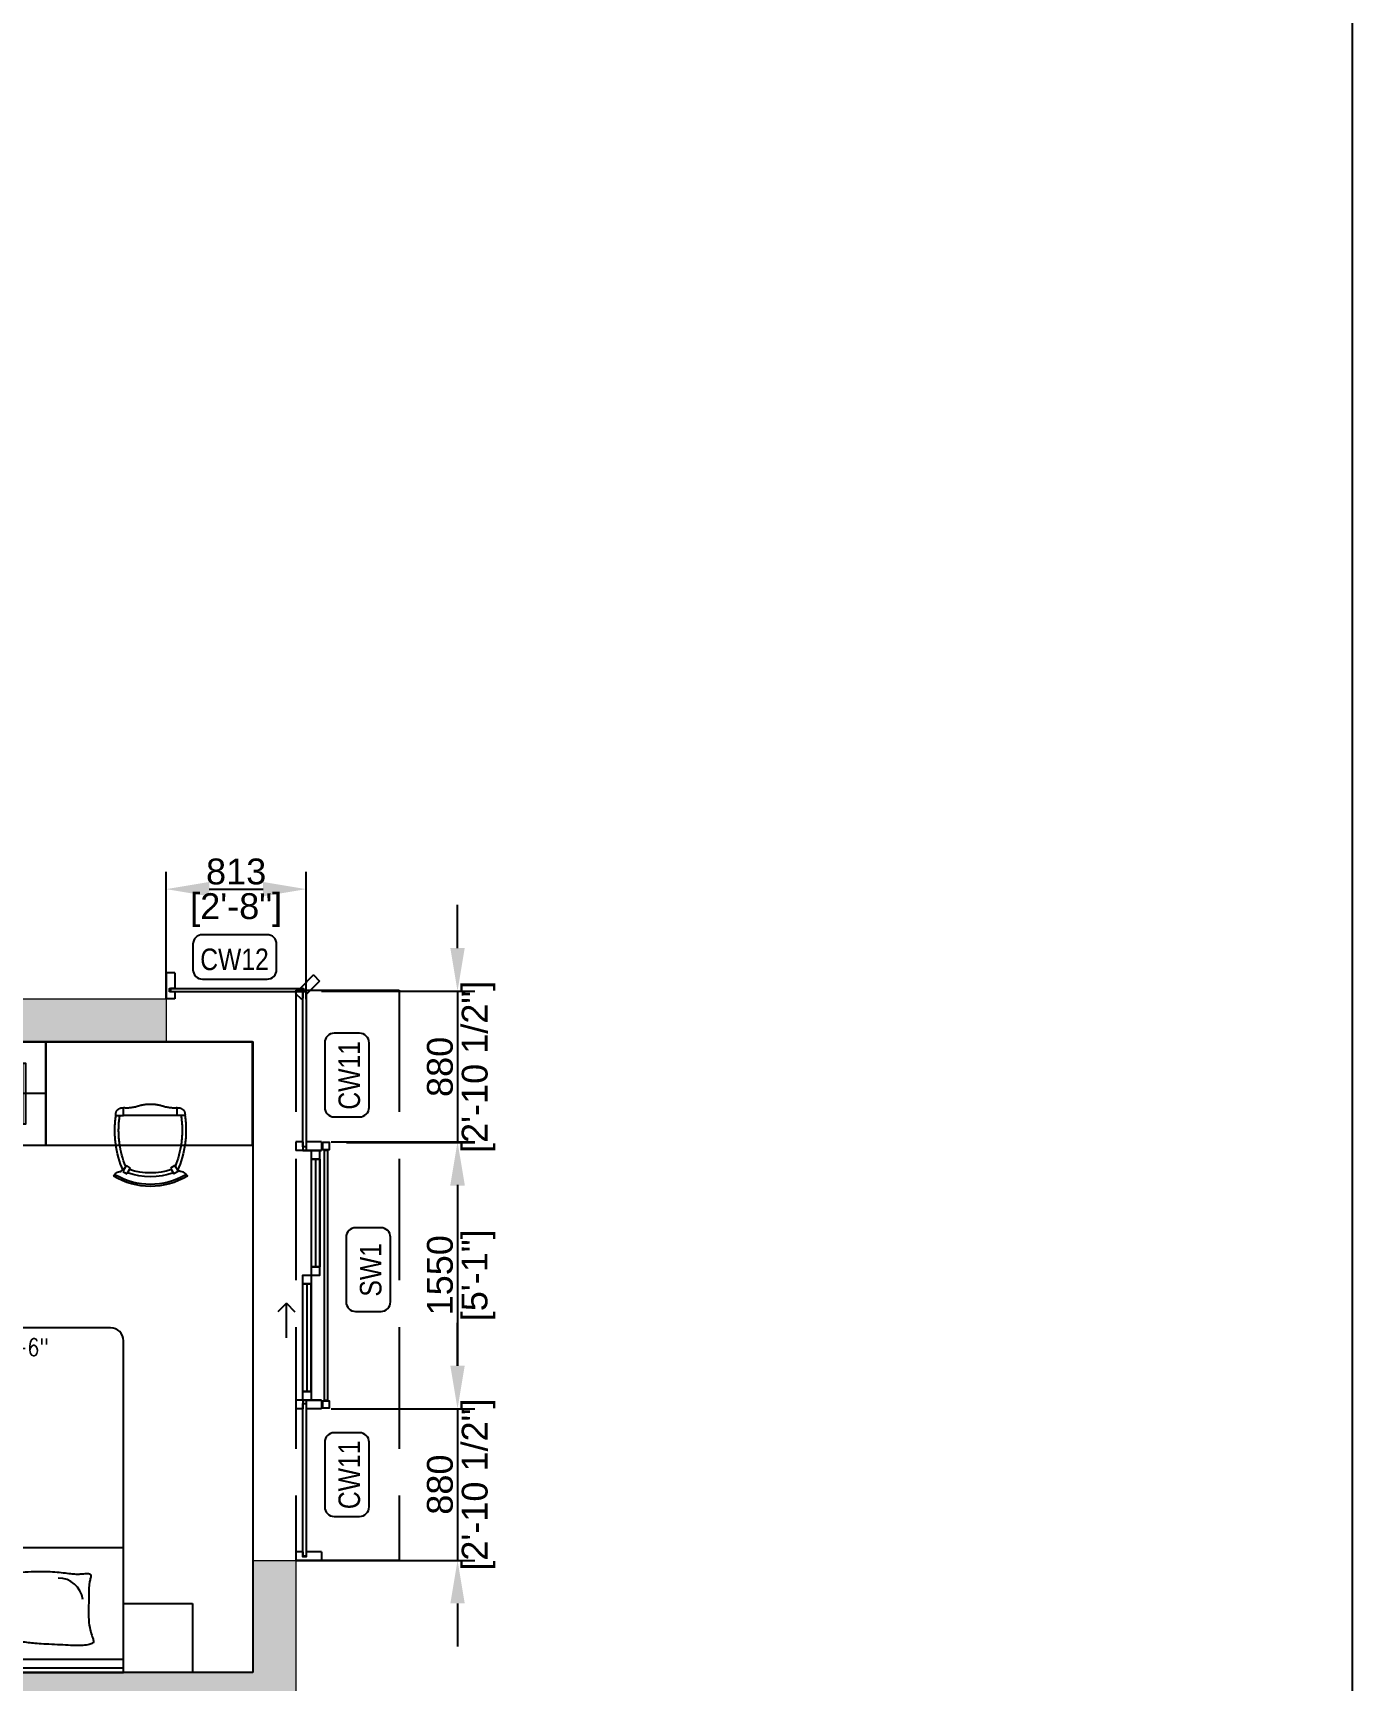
# Model space of a CAD drawing. Header units: millimetres. Extents: x -9946 to 131129, y -14823 to 207061.
# Drawn here: x 123472 to 131129, y 158336 to 167903 of the extents above; entities that cross this region are included whole.
import ezdxf
from ezdxf.enums import TextEntityAlignment as Align

# ---------------------------------------------------------------- set-up
doc = ezdxf.new("R2010")
doc.units = ezdxf.units.MM
doc.linetypes.add('3BHK  WEST_UN-2$0$2024-08-30_TOWER-C$0$HIDDEN', pattern=[9.525, 6.35, -3.175])
doc.linetypes.add('Hidden Line', pattern=[978.055558, 705.555558, -272.5])
for name, color, linetype in [('A-Dimensions', 4, 'Continuous'), ('A-Elevation 10', 8, 'Continuous'), ('A-Furniture', 8, 'Continuous'), ('A-Hatch', 252, 'Continuous'), ('A-Room Boundary', 44, 'Continuous'), ('A-Text Main', 44, 'Continuous'), ('A-Window', 4, 'Continuous')]:
    doc.layers.add(name, color=color, linetype=linetype)
doc.layers.add('A-Wall', color=240, linetype='Continuous', lineweight=35)
doc.styles.add('2024-08-29_TOWER-A$0$simplex-0.8', font='simplex.shx', dxfattribs={"width": 0.8})
doc.styles.add('3BHK  WEST_UN-2$0$2024-08-30_TOWER-C$0$simplex-0.8', font='simplex.shx', dxfattribs={"width": 0.8})
doc.styles.add('ARIAL', font='ARIALN.TTF')
doc.styles.add('S', font='arial.ttf', dxfattribs={"height": 150})
doc.dimstyles.new('DIMSMALL', dxfattribs={"dimtxt": 150, "dimasz": 250, "dimexe": 100, "dimexo": 100, "dimgap": 25, "dimtad": 1, "dimdec": 0, "dimtxsty": 'S', "dimcen": 0, "dimdle": 100, "dimclrd": 8, "dimclre": 8, "dimclrt": 256, "dimazin": 3, "dimtfac": 1, "dimtdec": 0, "dimtix": 1, "dimtmove": 0, "dimatfit": 3, "dimldrblk": '12_DatumFilled', "dimlwd": -1, "dimlwe": -1, "dimarcsym": 1})

# ---------------------------------------------------------------- blocks, each defined once
blk = doc.blocks.new('3.5BHK WEST-UN-6$0$ertyhhgj')
at = {"layer": 'A-Furniture', "ltscale": 600}
blk.add_lwpolyline([(42859.6, -88568.9), (46214.6, -88568.9), (46214.6, -87968.9), (42859.6, -87968.9)], close=True, dxfattribs=at)
for points in [[(42920.7, -88093.9), (42920.7, -88443.9), (42940.7, -88443.9), (42940.7, -88093.9), (42920.7, -88093.9)], [(43078.6, -88094.8), (43017.9, -88439.5), (43037.6, -88443), (43098.3, -88098.3), (43078.6, -88094.8)], [(43138.5, -88093.9), (43138.5, -88443.9), (43158.5, -88443.9), (43158.5, -88093.9), (43138.5, -88093.9)], [(43238.3, -88093.9), (43238.3, -88443.9), (43258.3, -88443.9), (43258.3, -88093.9), (43238.3, -88093.9)], [(43322.8, -88093.9), (43322.8, -88443.9), (43342.8, -88443.9), (43342.8, -88093.9), (43322.8, -88093.9)], [(43529.7, -88101.1), (43410, -88429.9), (43428.8, -88436.8), (43548.5, -88107.9), (43529.7, -88101.1)], [(43579.2, -88093.9), (43579.2, -88443.9), (43599.2, -88443.9), (43599.2, -88093.9), (43579.2, -88093.9)], [(43636.3, -88093.9), (43636.3, -88443.9), (43656.3, -88443.9), (43656.3, -88093.9), (43636.3, -88093.9)], [(43696, -88094.8), (43756.8, -88439.5), (43737.1, -88443), (43676.3, -88098.3), (43696, -88094.8)], [(43794.2, -88093.9), (43794.2, -88443.9), (43814.2, -88443.9), (43814.2, -88093.9), (43794.2, -88093.9)], [(43895, -88093.9), (43895, -88443.9), (43915, -88443.9), (43915, -88093.9), (43895, -88093.9)], [(43979.5, -88093.9), (43979.5, -88443.9), (43999.5, -88443.9), (43999.5, -88093.9), (43979.5, -88093.9)], [(44186.3, -88101.1), (44066.6, -88429.9), (44085.4, -88436.8), (44205.1, -88107.9), (44186.3, -88101.1)], [(44235.9, -88093.9), (44235.9, -88443.9), (44255.9, -88443.9), (44255.9, -88093.9), (44235.9, -88093.9)], [(44333.2, -88094.8), (44272.4, -88439.5), (44292.1, -88443), (44352.9, -88098.3), (44333.2, -88094.8)], [(44393, -88093.9), (44393, -88443.9), (44413, -88443.9), (44413, -88093.9), (44393, -88093.9)], [(44452.7, -88094.8), (44513.4, -88439.5), (44493.7, -88443), (44433, -88098.3), (44452.7, -88094.8)], [(44550.9, -88093.9), (44550.9, -88443.9), (44570.9, -88443.9), (44570.9, -88093.9), (44550.9, -88093.9)], [(44743.3, -88101.1), (44623.6, -88429.9), (44642.4, -88436.8), (44762.1, -88107.9), (44743.3, -88101.1)], [(44792.9, -88093.9), (44792.9, -88443.9), (44812.9, -88443.9), (44812.9, -88093.9), (44792.9, -88093.9)], [(44890.2, -88094.8), (44829.4, -88439.5), (44849.1, -88443), (44909.9, -88098.3), (44890.2, -88094.8)], [(44950, -88093.9), (44950, -88443.9), (44970, -88443.9), (44970, -88093.9), (44950, -88093.9)], [(45009.7, -88094.8), (45070.4, -88439.5), (45050.7, -88443), (44990, -88098.3), (45009.7, -88094.8)], [(45107.9, -88093.9), (45107.9, -88443.9), (45127.9, -88443.9), (45127.9, -88093.9), (45107.9, -88093.9)], [(45314.7, -88101.1), (45195, -88429.9), (45213.8, -88436.8), (45333.5, -88107.9), (45314.7, -88101.1)], [(45364.2, -88093.9), (45364.2, -88443.9), (45384.2, -88443.9), (45384.2, -88093.9), (45364.2, -88093.9)], [(45461.6, -88094.8), (45400.8, -88439.5), (45420.5, -88443), (45481.2, -88098.3), (45461.6, -88094.8)], [(45521.4, -88093.9), (45521.4, -88443.9), (45541.4, -88443.9), (45541.4, -88093.9), (45521.4, -88093.9)], [(45581, -88094.8), (45641.8, -88439.5), (45622.1, -88443), (45561.4, -88098.3), (45581, -88094.8)], [(45679.3, -88093.9), (45679.3, -88443.9), (45699.3, -88443.9), (45699.3, -88093.9), (45679.3, -88093.9)], [(45871.2, -88101.1), (45751.5, -88429.9), (45770.2, -88436.8), (45890, -88107.9), (45871.2, -88101.1)], [(45920.7, -88093.9), (45920.7, -88443.9), (45940.7, -88443.9), (45940.7, -88093.9), (45920.7, -88093.9)], [(46018, -88094.8), (45957.2, -88439.5), (45976.9, -88443), (46037.7, -88098.3), (46018, -88094.8)], [(46077.8, -88093.9), (46077.8, -88443.9), (46097.8, -88443.9), (46097.8, -88093.9), (46077.8, -88093.9)], [(46214.6, -88268.9), (42859.6, -88268.9)]]:
    blk.add_lwpolyline(points, dxfattribs=at)
blk = doc.blocks.new('A$Cbd4308e4')
at = {"layer": 'A-Elevation 10', "linetype": 'Hidden Line'}
for p, q in [((0, 3310), (600, 3310)), ((600, 3310), (600, 0)), ((0, 0), (600, 0))]:
    blk.add_line(p, q, dxfattribs=at)
at = {"layer": 'A-Elevation 10', "linetype": 'Continuous', "flags": 128}
blk.add_lwpolyline([(600, 0), (0, 0)], dxfattribs=at)
at = {"layer": 'A-Window', "linetype": 'Continuous'}
for p, q in [((-702.8, 3410), (-752.8, 3410)), ((-752.8, 3410), (-752.8, 3260)), ((-702.8, 3410), (-702.8, 3320)), ((103, 3398.4), (24.6, 3320)), ((138.4, 3363), (60, 3284.6)), ((103, 3398.4), (138.4, 3363)), ((-702.8, 3260), (-752.8, 3260)), ((-727.8, 3320), (-727.8, 3300)), ((-702.8, 3320), (-727.8, 3320)), ((-702.8, 3300), (-727.8, 3300)), ((-702.8, 3300), (-702.8, 3260)), ((4.6, 3300), (-3, 3292.3)), ((-3, 3292.3), (32.3, 3257)), ((-0.4, 3259.9), (-0.3, 3259.9)), ((39.6, 3300), (4.6, 3300)), ((39.6, 3320), (24.6, 3320)), ((40, 3264.6), (32.3, 3257)), ((39.6, 3320), (39.6, 3300)), ((40, 3299.6), (40, 3264.6)), ((60, 3299.6), (40, 3299.6)), ((60, 3299.6), (60, 3284.6)), ((0, 2430), (0, 2380)), ((40, 2430), (0, 2430)), ((40, 2430), (40, 2380)), ((60, 2430), (60, 2380)), ((150, 2430), (60, 2430)), ((150, 2430), (150, 2380)), ((40, 2380), (0, 2380)), ((40, 2380), (150, 2380)), ((150, 2380), (40, 2380)), ((150, 2380), (60, 2380)), ((90, 2330), (90, 1705)), ((115, 2330), (115, 1705)), ((140, 2330), (140, 1705)), ((40, 980), (40, 1605)), ((65, 980), (65, 1605)), ((90, 980), (90, 1605)), ((-55, 1492.5), (-105, 1442.5)), ((-55, 1292.5), (-55, 1492.5)), ((-55, 1492.5), (-5, 1442.5)), ((0, 930), (0, 880)), ((40, 930), (0, 930)), ((40, 880), (0, 880)), ((40, 930), (150, 930)), ((150, 930), (40, 930)), ((40, 930), (40, 880)), ((60, 930), (60, 880)), ((150, 930), (60, 930)), ((150, 880), (60, 880)), ((150, 930), (150, 880)), ((0, 50), (0, 0)), ((40, 50), (0, 50)), ((150, 0), (0, 0)), ((40, 50), (40, 25)), ((60, 25), (40, 25)), ((60, 50), (60, 25)), ((150, 50), (60, 50)), ((150, 50), (150, 0))]:
    blk.add_line(p, q, dxfattribs=at)
at = {"layer": 'A-Window', "linetype": 'Hidden Line'}
blk.add_line((0, 3310), (0, 0), dxfattribs=at)
at = {"layer": 'A-Window', "linetype": 'Continuous', "flags": 128}
for points in [[(-732.8, 3300), (-732.8, 3320), (44.6, 3320), (44.6, 3300)], [(40, 3304.6), (60, 3304.6), (60, 2400), (40, 2400)], [(155, 2385), (195, 2385), (195, 2425), (155, 2425)], [(155, 2385), (195, 2385), (195, 2425), (155, 2425)], [(155, 2385), (195, 2385), (195, 2425), (155, 2425)], [(155, 2385), (195, 2385), (195, 2425), (155, 2425)], [(90, 2380), (90, 2330), (140, 2330), (140, 2380)], [(90, 2330), (90, 1705), (140, 1705), (140, 2330)], [(165, 930), (185, 930), (185, 2380), (165, 2380)], [(165, 930), (185, 930), (185, 2380), (165, 2380)], [(165, 930), (185, 930), (185, 2380), (165, 2380)], [(165, 930), (185, 930), (185, 2380), (165, 2380)], [(40, 1605), (40, 1655), (90, 1655), (90, 1605)], [(90, 1705), (90, 1655), (140, 1655), (140, 1705)], [(40, 980), (40, 1605), (90, 1605), (90, 980)], [(40, 930), (40, 980), (90, 980), (90, 930)], [(40, 910), (60, 910), (60, 20), (40, 20)], [(155, 885), (195, 885), (195, 925), (155, 925)], [(155, 885), (195, 885), (195, 925), (155, 925)], [(155, 885), (195, 885), (195, 925), (155, 925)], [(155, 885), (195, 885), (195, 925), (155, 925)]]:
    blk.add_lwpolyline(points, close=True, dxfattribs=at)
blk = doc.blocks.new('3BHK  WEST_UN-2$0$2024-08-30_TOWER-C$0$king size bed')
at = {"layer": 'A-Furniture'}
for p, q in [((-0.9, 1.925), (-0.9, 0.425)), ((0.825, 2), (-0.825, 2)), ((0.9, 0), (0.9, 1.925)), ((-0.9, 0.725), (0.9, 0.725)), ((-0.9, 0), (-0.9, 0.425)), ((0.9, 0.075), (-0.9, 0.075)), ((0, 0.075), (0, 0.025)), ((0, 0.075), (0, 0.075))]:
    blk.add_line(p, q, dxfattribs=at)
blk.add_lwpolyline([(-0.9, 1.6586, -0.292894), (-0.5586, 1.6586, -0.292894), (-0.5586, 2, 0.136668)], format="xyb", close=True, dxfattribs=at)
for points in [[(-0.7317, 0.5787), (-0.7264, 0.5744), (-0.7213, 0.571), (-0.7162, 0.5684), (-0.7111, 0.5664), (-0.7061, 0.5651), (-0.7012, 0.5642), (-0.6963, 0.5637), (-0.6914, 0.5635), (-0.6866, 0.5634), (-0.6818, 0.5635), (-0.6768, 0.5638), (-0.6717, 0.5642), (-0.6663, 0.5648), (-0.6607, 0.5656), (-0.6547, 0.5665), (-0.6482, 0.5675), (-0.6412, 0.5687), (-0.6335, 0.5701), (-0.6252, 0.5715), (-0.6161, 0.573), (-0.606, 0.5745), (-0.595, 0.576), (-0.5828, 0.5775), (-0.5695, 0.5789), (-0.5549, 0.5803), (-0.5392, 0.5815), (-0.5227, 0.5827), (-0.5057, 0.5837), (-0.4883, 0.5846), (-0.4708, 0.5853), (-0.4535, 0.5858), (-0.4365, 0.5862), (-0.4202, 0.5864), (-0.4044, 0.5863), (-0.3893, 0.5861), (-0.3746, 0.5857), (-0.3605, 0.5852), (-0.3468, 0.5844), (-0.3335, 0.5835), (-0.3207, 0.5825), (-0.3082, 0.5813), (-0.2962, 0.58), (-0.2845, 0.5786), (-0.2734, 0.5772), (-0.2628, 0.5759), (-0.2528, 0.5746), (-0.2434, 0.5735), (-0.2347, 0.5725), (-0.2266, 0.5718), (-0.2191, 0.5712), (-0.2121, 0.5708), (-0.2053, 0.5707), (-0.1987, 0.5707), (-0.1922, 0.5708), (-0.1856, 0.5712), (-0.1788, 0.5716), (-0.1717, 0.5722), (-0.1644, 0.5728), (-0.1572, 0.5733), (-0.1503, 0.5736), (-0.1438, 0.5737), (-0.138, 0.5733), (-0.1331, 0.5723), (-0.1292, 0.5707), (-0.1265, 0.5684), (-0.125, 0.5655), (-0.1243, 0.5619), (-0.1245, 0.5577), (-0.1252, 0.5531), (-0.1263, 0.5481), (-0.1276, 0.5428), (-0.129, 0.5372), (-0.1303, 0.5313), (-0.1315, 0.5253), (-0.1326, 0.5192), (-0.1336, 0.5129), (-0.1344, 0.5065), (-0.135, 0.5), (-0.1355, 0.4935), (-0.1359, 0.4869), (-0.1361, 0.4802), (-0.1362, 0.4734), (-0.1361, 0.4661), (-0.1361, 0.4583), (-0.136, 0.4496), (-0.136, 0.4399), (-0.1361, 0.4291), (-0.1363, 0.4169), (-0.1366, 0.4031), (-0.137, 0.3881), (-0.1373, 0.3722), (-0.1376, 0.3556), (-0.1376, 0.3388), (-0.1372, 0.322), (-0.1365, 0.3055), (-0.1352, 0.2896), (-0.1333, 0.2747), (-0.1309, 0.2608), (-0.1281, 0.248), (-0.1252, 0.2361), (-0.1221, 0.2253), (-0.1191, 0.2155), (-0.1163, 0.2068), (-0.1137, 0.1992), (-0.1117, 0.1927), (-0.1101, 0.1871), (-0.1093, 0.1824), (-0.1091, 0.1785), (-0.1097, 0.1751), (-0.1113, 0.1723), (-0.1138, 0.1697), (-0.1175, 0.1675), (-0.1222, 0.1653), (-0.1281, 0.1633), (-0.135, 0.1615), (-0.1427, 0.1599), (-0.1514, 0.1585), (-0.1607, 0.1573), (-0.1708, 0.1564), (-0.1814, 0.1559), (-0.1926, 0.1556), (-0.2043, 0.1557), (-0.2165, 0.1559), (-0.2293, 0.1564), (-0.2427, 0.1571), (-0.2567, 0.1578), (-0.2713, 0.1586), (-0.2866, 0.1594), (-0.3025, 0.1602), (-0.3188, 0.1609), (-0.3353, 0.1617), (-0.3517, 0.1624), (-0.3678, 0.1632), (-0.3834, 0.164), (-0.3982, 0.1648), (-0.412, 0.1656), (-0.4246, 0.1665), (-0.4362, 0.1674), (-0.4469, 0.1684), (-0.457, 0.1694), (-0.4668, 0.1704), (-0.4763, 0.1715), (-0.486, 0.1725), (-0.4959, 0.1736), (-0.5062, 0.1747), (-0.517, 0.1757), (-0.5279, 0.1767), (-0.539, 0.1776), (-0.5501, 0.1784), (-0.561, 0.1791), (-0.5717, 0.1796), (-0.5819, 0.18), (-0.5916, 0.1802), (-0.6009, 0.1801), (-0.6099, 0.1799), (-0.6186, 0.1796), (-0.6271, 0.179), (-0.6355, 0.1783), (-0.6439, 0.1774), (-0.6524, 0.1765), (-0.6611, 0.1753), (-0.6697, 0.1742), (-0.6782, 0.1732), (-0.6862, 0.1724), (-0.6937, 0.1719), (-0.7004, 0.1719), (-0.7061, 0.1725), (-0.7107, 0.1738), (-0.714, 0.1758), (-0.7161, 0.1786), (-0.7172, 0.1819), (-0.7174, 0.1857), (-0.7169, 0.1898), (-0.7159, 0.1942), (-0.7145, 0.1987), (-0.7128, 0.2031), (-0.7112, 0.2074), (-0.7095, 0.2117), (-0.7078, 0.2158), (-0.7063, 0.2199), (-0.7048, 0.2239), (-0.7035, 0.228), (-0.7025, 0.2321), (-0.7017, 0.2362), (-0.7011, 0.2403), (-0.7009, 0.2446), (-0.7008, 0.249), (-0.701, 0.2536), (-0.7012, 0.2584), (-0.7016, 0.2634), (-0.7021, 0.2687), (-0.7025, 0.2744), (-0.703, 0.2803), (-0.7035, 0.2866), (-0.7039, 0.2931), (-0.7044, 0.2998), (-0.7049, 0.3066), (-0.7054, 0.3135), (-0.706, 0.3204), (-0.7066, 0.3273), (-0.7073, 0.3341), (-0.708, 0.3409), (-0.7088, 0.3476), (-0.7094, 0.3543), (-0.71, 0.361), (-0.7105, 0.3677), (-0.7108, 0.3745), (-0.7109, 0.3813), (-0.7108, 0.3882), (-0.7105, 0.3952), (-0.7101, 0.4023), (-0.7097, 0.4094), (-0.7093, 0.4165), (-0.7091, 0.4237), (-0.7089, 0.431), (-0.709, 0.4383), (-0.7094, 0.4457), (-0.7103, 0.4542), (-0.7116, 0.4646), (-0.7137, 0.4778), (-0.7166, 0.4949), (-0.7205, 0.5168), (-0.7255, 0.5444), (-0.7317, 0.5787)], [(0.1033, 0.5787), (0.1086, 0.5744), (0.1137, 0.571), (0.1188, 0.5684), (0.1239, 0.5664), (0.1289, 0.5651), (0.1338, 0.5642), (0.1387, 0.5637), (0.1436, 0.5635), (0.1484, 0.5634), (0.1532, 0.5635), (0.1582, 0.5638), (0.1633, 0.5642), (0.1687, 0.5648), (0.1743, 0.5656), (0.1803, 0.5665), (0.1868, 0.5675), (0.1938, 0.5687), (0.2015, 0.5701), (0.2098, 0.5715), (0.2189, 0.573), (0.229, 0.5745), (0.24, 0.576), (0.2522, 0.5775), (0.2655, 0.5789), (0.2801, 0.5803), (0.2958, 0.5815), (0.3123, 0.5827), (0.3293, 0.5837), (0.3467, 0.5846), (0.3642, 0.5853), (0.3815, 0.5858), (0.3985, 0.5862), (0.4148, 0.5864), (0.4306, 0.5863), (0.4457, 0.5861), (0.4604, 0.5857), (0.4745, 0.5852), (0.4882, 0.5844), (0.5015, 0.5835), (0.5143, 0.5825), (0.5268, 0.5813), (0.5388, 0.58), (0.5505, 0.5786), (0.5616, 0.5772), (0.5722, 0.5759), (0.5822, 0.5746), (0.5916, 0.5735), (0.6003, 0.5725), (0.6084, 0.5718), (0.6159, 0.5712), (0.6229, 0.5708), (0.6297, 0.5707), (0.6363, 0.5707), (0.6428, 0.5708), (0.6494, 0.5712), (0.6562, 0.5716), (0.6633, 0.5722), (0.6706, 0.5728), (0.6778, 0.5733), (0.6847, 0.5736), (0.6912, 0.5737), (0.697, 0.5733), (0.7019, 0.5723), (0.7058, 0.5707), (0.7085, 0.5684), (0.71, 0.5655), (0.7107, 0.5619), (0.7105, 0.5577), (0.7098, 0.5531), (0.7087, 0.5481), (0.7074, 0.5428), (0.706, 0.5372), (0.7047, 0.5313), (0.7035, 0.5253), (0.7024, 0.5192), (0.7014, 0.5129), (0.7006, 0.5065), (0.7, 0.5), (0.6995, 0.4935), (0.6991, 0.4869), (0.6989, 0.4802), (0.6988, 0.4734), (0.6989, 0.4661), (0.6989, 0.4583), (0.699, 0.4496), (0.699, 0.4399), (0.6989, 0.4291), (0.6987, 0.4169), (0.6984, 0.4031), (0.698, 0.3881), (0.6977, 0.3722), (0.6974, 0.3556), (0.6974, 0.3388), (0.6978, 0.322), (0.6985, 0.3055), (0.6998, 0.2896), (0.7017, 0.2747), (0.7041, 0.2608), (0.7069, 0.248), (0.7098, 0.2361), (0.7129, 0.2253), (0.7159, 0.2155), (0.7187, 0.2068), (0.7213, 0.1992), (0.7233, 0.1927), (0.7249, 0.1871), (0.7257, 0.1824), (0.7259, 0.1785), (0.7253, 0.1751), (0.7237, 0.1723), (0.7212, 0.1697), (0.7175, 0.1675), (0.7128, 0.1653), (0.7069, 0.1633), (0.7, 0.1615), (0.6923, 0.1599), (0.6836, 0.1585), (0.6743, 0.1573), (0.6642, 0.1564), (0.6536, 0.1559), (0.6424, 0.1556), (0.6307, 0.1557), (0.6185, 0.1559), (0.6057, 0.1564), (0.5923, 0.1571), (0.5783, 0.1578), (0.5637, 0.1586), (0.5484, 0.1594), (0.5325, 0.1602), (0.5162, 0.1609), (0.4997, 0.1617), (0.4833, 0.1624), (0.4672, 0.1632), (0.4516, 0.164), (0.4368, 0.1648), (0.423, 0.1656), (0.4104, 0.1665), (0.3988, 0.1674), (0.3881, 0.1684), (0.378, 0.1694), (0.3682, 0.1704), (0.3587, 0.1715), (0.349, 0.1725), (0.3391, 0.1736), (0.3288, 0.1747), (0.318, 0.1757), (0.3071, 0.1767), (0.296, 0.1776), (0.2849, 0.1784), (0.274, 0.1791), (0.2633, 0.1796), (0.2531, 0.18), (0.2434, 0.1802), (0.2341, 0.1801), (0.2251, 0.1799), (0.2164, 0.1796), (0.2079, 0.179), (0.1995, 0.1783), (0.1911, 0.1774), (0.1826, 0.1765), (0.1739, 0.1753), (0.1653, 0.1742), (0.1568, 0.1732), (0.1488, 0.1724), (0.1413, 0.1719), (0.1346, 0.1719), (0.1289, 0.1725), (0.1243, 0.1738), (0.121, 0.1758), (0.1189, 0.1786), (0.1178, 0.1819), (0.1176, 0.1857), (0.1181, 0.1898), (0.1191, 0.1942), (0.1205, 0.1987), (0.1222, 0.2031), (0.1238, 0.2074), (0.1255, 0.2117), (0.1272, 0.2158), (0.1287, 0.2199), (0.1302, 0.2239), (0.1315, 0.228), (0.1325, 0.2321), (0.1333, 0.2362), (0.1339, 0.2403), (0.1341, 0.2446), (0.1342, 0.249), (0.134, 0.2536), (0.1338, 0.2584), (0.1334, 0.2634), (0.1329, 0.2687), (0.1325, 0.2744), (0.132, 0.2803), (0.1315, 0.2866), (0.1311, 0.2931), (0.1306, 0.2998), (0.1301, 0.3066), (0.1296, 0.3135), (0.129, 0.3204), (0.1284, 0.3273), (0.1277, 0.3341), (0.127, 0.3409), (0.1262, 0.3476), (0.1256, 0.3543), (0.125, 0.361), (0.1245, 0.3677), (0.1242, 0.3745), (0.1241, 0.3813), (0.1242, 0.3882), (0.1245, 0.3952), (0.1249, 0.4023), (0.1253, 0.4094), (0.1257, 0.4165), (0.1259, 0.4237), (0.1261, 0.431), (0.126, 0.4383), (0.1256, 0.4457), (0.1247, 0.4542), (0.1234, 0.4646), (0.1213, 0.4778), (0.1184, 0.4949), (0.1145, 0.5168), (0.1095, 0.5444), (0.1033, 0.5787)], [(0.9, 0.025), (-0.9, 0.025)], [(-0.9, 0), (0.9, 0)]]:
    blk.add_lwpolyline(points, dxfattribs=at)
for centre, radius, start, end in [((-0.825, 1.925), 0.075, 89.99998, 179.99998), ((0.825, 1.925), 0.075, 359.99998, 89.99998), ((-0.3124, 0.406), 0.1418, 7.34131, 90.47004), ((0.5226, 0.406), 0.1418, 7.34131, 90.47004), ((-0.545, 0.3601), 0.1387, 177.31907, 272.68089), ((0.29, 0.3601), 0.1387, 177.31907, 272.68089)]:
    blk.add_arc(centre, radius, start, end, dxfattribs=at)
at = {"layer": 'A-Furniture', "ltscale": 5, "insert": (-0.3357, 1.9373), "char_height": 0.1, "width": 1.163145, "attachment_point": 1, "style": '3BHK  WEST_UN-2$0$2024-08-30_TOWER-C$0$simplex-0.8'}
blk.add_mtext('5\'10\'\' X 6\'-6"', dxfattribs=at)
blk = doc.blocks.new('3BHK  WEST_UN-2$0$2024-08-30_TOWER-C$0$STUDY TABLE CHAIR')
at = {"linetype": '3BHK  WEST_UN-2$0$2024-08-30_TOWER-C$0$HIDDEN', "ltscale": 0.1}
for p, q in [((-0.1999, 0.4111), (-0.1555, 0.4111)), ((-0.1555, 0.4111), (-0.1555, 0.4556)), ((-0.1555, 0.4111), (0.1556, 0.4111)), ((0.1556, 0.4111), (0.1556, 0.4556)), ((0.2001, 0.4111), (0.1556, 0.4111))]:
    blk.add_line(p, q, dxfattribs=at)
for p, q in [((-0.1407, 0.1205), (-0.1601, 0.0868)), ((-0.1407, 0.1205), (-0.1166, 0.1066)), ((-0.1166, 0.1066), (-0.1361, 0.0729)), ((0.1408, 0.1205), (0.1168, 0.1066)), ((0.1168, 0.1066), (0.1362, 0.0729)), ((0.1408, 0.1205), (0.1603, 0.0868)), ((-0.1601, 0.0868), (-0.1361, 0.0729)), ((0.1603, 0.0868), (0.1362, 0.0729)), ((0.2129, 0.0621), (0.2143, 0.0597))]:
    blk.add_line(p, q)
for centre, radius, start, end in [((0.3729, 0.325), 0.5793, 171.44618, 187.59778), ((-0.1629, 0.4185), 0.0378, 78.65826, 191.34174), ((0.3729, 0.325), 0.557, 171.10222, 187.90279), ((-0.1365, 0.6309), 0.1764, 263.83118, 285.69613), ((0.0001, 0.2324), 0.2454, 68.7607, 111.2393), ((0.1367, 0.6309), 0.1764, 254.30389, 276.16882), ((0.1631, 0.4185), 0.0378, 348.65827, 101.34173), ((-0.3726, 0.325), 0.557, 352.09721, 8.89778), ((-0.3726, 0.325), 0.5793, 352.40222, 8.55382)]:
    blk.add_arc(centre, radius, start, end, dxfattribs=at)
for centre, radius, start, end in [((0.3729, 0.325), 0.5793, 187.59778, 203.74938), ((0.3729, 0.325), 0.557, 187.90279, 202.05474), ((-0.3726, 0.325), 0.557, 337.94527, 352.09721), ((-0.3726, 0.325), 0.5793, 336.25061, 352.40222), ((0.0001, 0.4667), 0.3889, 251.71697, 288.28304), ((-0.2058, 0.0575), 0.00864, 63.53611, 166.16537), ((0, 0.4148), 0.4148, 238.90203, 301.11962), ((0, 0.4148), 0.4037, 239.97468, 300.02535), ((0.0001, 0.4667), 0.4111, 251.07534, 288.92467), ((0.2058, 0.0581), 0.00814, 29.30106, 117.80565)]:
    blk.add_arc(centre, radius, start, end)
for points, knots in [([(-0.2102, 0.0649), (-0.2048, 0.0722), (-0.1961, 0.0837), (-0.179, 0.0843), (-0.1605, 0.0918), (-0.1515, 0.1042), (-0.1443, 0.1142)], [0, 0, 0, 0, 1.141957, 1.816294, 2.20041, 3.805403, 3.805403, 3.805403, 3.805403]), ([(0.21, 0.0651), (0.2047, 0.0722), (0.1963, 0.0837), (0.1793, 0.0842), (0.1608, 0.0918), (0.1519, 0.1042), (0.1446, 0.1142)], [0, 0, 0, 0, 1.119264, 1.793601, 2.177718, 3.782711, 3.782711, 3.782711, 3.782711])]:
    blk.add_open_spline(points, degree=3, knots=knots)
blk = doc.blocks.new('A$C68b82993')
at = {"layer": 'A-Furniture', "ltscale": 600}
blk.add_lwpolyline([(1200, 0), (1200, 600), (0, 600), (0, 0)], close=True, dxfattribs=at)
at = {"layer": 'A-Furniture', "ltscale": 600, "xscale": -1000, "yscale": 1000, "zscale": 1000}
blk.add_blockref('3BHK  WEST_UN-2$0$2024-08-30_TOWER-C$0$STUDY TABLE CHAIR', (606.6, -238.7), dxfattribs=at)
blk = doc.blocks.new('2024-08-29_TOWER-A$0$WNTG')
at = {"layer": 'A-Text Main'}
blk.add_lwpolyline([(-187.8, 246.2), (187.8, 246.2, -0.414214), (242.8, 191.2), (242.8, 43.3, -0.414214), (187.8, -11.7), (-187.8, -11.7, -0.414214), (-242.8, 43.3), (-242.8, 191.2, -0.414214)], format="xyb", close=True, dxfattribs=at)
at = {"layer": 'A-Text Main', "style": '2024-08-29_TOWER-A$0$simplex-0.8', "width": 0.8}
blk.add_attdef('WNTG', text='', height=150, dxfattribs=at).set_placement((-1.6, 43), align=Align.CENTER)
blk = doc.blocks.new('Unit-6')
at = {"layer": 'A-Hatch', "linetype": 'Continuous'}
h = blk.add_hatch(color=256, dxfattribs=at)
h.dxf.hatch_style = 1
h.paths.add_polyline_path([(12127.7, 14831.6), (12127.7, 13681.7), (12377.7, 13681.7), (12377.7, 14581.6), (17077.7, 14581.6), (17077.7, 14831.6)])
h.paths.add_polyline_path([(17077.7, 10921.6), (17077.7, 10721.6), (12377.7, 10721.6), (12377.7, 9871.5), (12127.7, 9871.5), (12127.7, 11881.7), (12377.7, 11881.7), (12377.7, 10921.6)])
h.paths.add_polyline_path([(19895.7, 14831.6), (24149.9, 14831.7), (24149.9, 14581.6), (19895.7, 14581.6)])
h.paths.add_polyline_path([(20097.2, 10921.6), (20097.2, 10721.6), (18277.7, 10721.6), (18277.7, 14581.6), (18277.7, 14831.6), (18477.7, 14831.6), (18477.7, 14581.6), (18477.7, 10921.6)])
h.paths.add_polyline_path([(22017.7, 10721.6), (21097.7, 10721.6), (21097.7, 10921.6), (24652.7, 10921.6), (24652.7, 11571.7), (24902.7, 11571.7), (24902.7, 10671.6), (22267.2, 10671.6), (22017.7, 10671.6)])
h.paths.add_polyline_path([(22017.7, 7221.6), (22017.7, 6971.6), (24652.7, 6971.6), (24652.7, 3686.7), (24007.8, 3686.6), (24007.8, 3586.6), (24652.7, 3586.7), (24652.7, 1761.7), (24902.7, 1761.7), (24902.7, 7221.6)])
h.paths.add_polyline_path([(20427.7, 2011.7), (20427.7, 5001.7), (18532.7, 5001.7), (18532.7, 4751.7), (20177.2, 4751.7), (20177.2, 2011.7), (19442.7, 2011.7), (19442.7, 1761.7), (20927.7, 1761.7), (20927.7, 2011.7)])
h.paths.add_polyline_path([(17077.7, 3616.7), (17077.7, 5871.5), (16877.7, 5871.5), (16877.6, 3616.7)])
h.paths.add_polyline_path([(15877.7, 5871.5), (12127.7, 5871.5), (12127.7, 1761.7), (12981.2, 1761.7), (12981.2, 2011.7), (12377.7, 2011.7), (12377.7, 5671.5), (15877.7, 5671.6)])
h.paths.add_polyline_path([(14872.7, 7491.7), (14872.7, 7291.7), (13287.7, 7291.7), (12127.7, 7291.7), (12127.7, 8371.5), (12377.7, 8371.5), (12377.7, 7491.7)])
h.paths.add_polyline_path([(15722.7, 7291.7), (17077.7, 7291.7), (17077.7, 9721.6), (16877.7, 9721.6), (16877.7, 7491.7), (15722.7, 7491.7)])
h.paths.add_polyline_path([(16201.2, 2009.9), (13731.2, 2011.7), (13731.2, 1761.7), (16201.2, 1761.7)])
h.paths.add_polyline_path([(18692.7, 2011.7), (18692.7, 1761.7), (16951.2, 1761.7), (16951.2, 2011.7)])
at = {"layer": 'A-Furniture'}
blk.add_lwpolyline([(24302.3, 11321.6), (24302.3, 10921.6), (23902.3, 10921.6), (23902.3, 11321.6)], close=True, dxfattribs=at)
at = {"layer": 'A-Room Boundary', "color": 1, "linetype": 'Continuous'}
blk.add_lwpolyline([(24652.7, 10921.6), (20097.2, 10921.6), (20097.2, 14581.6), (24652.7, 14581.6)], close=True, dxfattribs=at)
at = {"layer": 'A-Wall', "lineweight": 0}
for points in [[(19895.7, 14831.6), (24149.9, 14831.7), (24149.9, 14581.6), (19895.7, 14581.6)], [(22017.7, 10721.6), (21097.7, 10721.6), (21097.7, 10921.6), (24652.7, 10921.6), (24652.7, 11571.7), (24902.7, 11571.7), (24902.7, 10671.6), (22267.2, 10671.6), (22017.7, 10671.6)]]:
    blk.add_lwpolyline(points, close=True, dxfattribs=at)
at = {"layer": 'A-Furniture'}
blk.add_blockref('3.5BHK WEST-UN-6$0$ertyhhgj', (-22762.4, 102550.5), dxfattribs=at)
at = {"layer": 'A-Furniture', "linetype": 'Continuous'}
blk.add_blockref('A$C68b82993', (23452.2, 13981.6), dxfattribs=at)
at = {"layer": 'A-Furniture', "ltscale": 600, "xscale": 1000, "yscale": 1000, "zscale": 1000}
blk.add_blockref('3BHK  WEST_UN-2$0$2024-08-30_TOWER-C$0$king size bed', (23002.3, 10921.6), dxfattribs=at)
at = {"layer": 'A-Window'}
ref = blk.add_blockref('2024-08-29_TOWER-A$0$WNTG', (24548.4, 15191.9), dxfattribs=dict(at, xscale=-1, rotation=180))
ref.add_attrib('WNTG', 'CW12', dxfattribs={"layer": 'A-Text Main', "height": 125, "style": 'ARIAL'}).set_placement((24546.8, 14998.4), align=Align.CENTER)
blk.add_blockref('A$Cbd4308e4', (24902.7, 11571.7), dxfattribs=at)
ref = blk.add_blockref('2024-08-29_TOWER-A$0$WNTG', (25081.9, 14388.8), dxfattribs=dict(at, xscale=-1, rotation=270))
ref.add_attrib('WNTG', 'CW11', dxfattribs={"layer": 'A-Text Main', "height": 125, "rotation": 90, "style": 'ARIAL'}).set_placement((25275.4, 14387.2), align=Align.CENTER)
ref = blk.add_blockref('2024-08-29_TOWER-A$0$WNTG', (25206.2, 13259.9), dxfattribs=dict(at, xscale=-1, rotation=270))
ref.add_attrib('WNTG', 'SW1', dxfattribs={"layer": 'A-Text Main', "height": 125, "rotation": 90, "style": 'ARIAL'}).set_placement((25399.7, 13258.3), align=Align.CENTER)
ref = blk.add_blockref('2024-08-29_TOWER-A$0$WNTG', (25081.9, 12069.8), dxfattribs=dict(at, xscale=-1, rotation=270))
ref.add_attrib('WNTG', 'CW11', dxfattribs={"layer": 'A-Text Main', "height": 125, "rotation": 90, "style": 'ARIAL'}).set_placement((25275.4, 12068.2), align=Align.CENTER)
blk = doc.blocks.new('*D188')
at = {"layer": 'A-Dimensions', "color": 8, "transparency": 16777216}
for p, q in [((124245.4, 162294.7), (124245.4, 163033)), ((125058.2, 162294.7), (125058.2, 163033)), ((124495.4, 162933), (124808.2, 162933))]:
    blk.add_line(p, q, dxfattribs=at)
for points in [[(124495.4, 162974.6), (124495.4, 162891.3), (124245.4, 162933)], [(124808.2, 162974.6), (124808.2, 162891.3), (125058.2, 162933)]]:
    blk.add_solid(points, dxfattribs=at)
at = {"layer": 'Defpoints', "color": 0, "transparency": 16777216}
for p in [(125058.2, 162933), (124245.4, 162194.7), (125058.2, 162194.7)]:
    blk.add_point(p, dxfattribs=at)
at = {"layer": 'A-Dimensions', "lineweight": 30, "transparency": 16777216, "char_height": 150, "attachment_point": 5, "style": 'S'}
for s, insert in [('\\A1;813', (124651.8, 163034.6)), ('\\A1;[2\'-8"]', (124651.8, 162811.8))]:
    blk.add_mtext(s, dxfattribs=dict(at, insert=insert))
blk = doc.blocks.new('12_DatumFilled')
at = {"color": 8, "linetype": 'ByBlock'}
blk.add_solid([(0, 0.577), (-1, 0), (0, -0.577)], dxfattribs=at)
blk = doc.blocks.new('*D189')
at = {"layer": 'A-Dimensions', "color": 8, "transparency": 16777216}
for p, q in [((125937, 162591.1), (125937, 162841.1)), ((125148.2, 162341.1), (126037, 162341.1)), ((125937, 162341.1), (125937, 161461.5)), ((125293.2, 161461.5), (126037, 161461.5)), ((125937, 161211.5), (125937, 160961.5))]:
    blk.add_line(p, q, dxfattribs=at)
for points in [[(125895.3, 162591.1), (125978.7, 162591.1), (125937, 162341.1)], [(125895.3, 161211.5), (125978.7, 161211.5), (125937, 161461.5)]]:
    blk.add_solid(points, dxfattribs=at)
at = {"layer": 'Defpoints', "color": 0, "transparency": 16777216}
for p in [(125048.2, 162341.1), (125193.2, 161461.5), (125937, 161461.5)]:
    blk.add_point(p, dxfattribs=at)
at = {"layer": 'A-Dimensions', "lineweight": 30, "transparency": 16777216, "char_height": 150, "attachment_point": 5, "rotation": 90, "style": 'S'}
for s, insert in [('\\A1;[2\'-10 1/2"]', (126059.1, 161901.3)), ('\\A1;880', (125835.4, 161901.3))]:
    blk.add_mtext(s, dxfattribs=dict(at, insert=insert))
blk = doc.blocks.new('*D190')
at = {"layer": 'A-Dimensions', "color": 8, "transparency": 16777216}
for p, q in [((125937, 160166.5), (125937, 160416.5)), ((125203.2, 159916.5), (126037, 159916.5)), ((125937, 159916.5), (125937, 159036.4)), ((125203.2, 159036.4), (126037, 159036.4)), ((125937, 158786.4), (125937, 158536.4))]:
    blk.add_line(p, q, dxfattribs=at)
for points in [[(125895.3, 160166.5), (125978.7, 160166.5), (125937, 159916.5)], [(125895.3, 158786.4), (125978.7, 158786.4), (125937, 159036.4)]]:
    blk.add_solid(points, dxfattribs=at)
at = {"layer": 'Defpoints', "color": 0, "transparency": 16777216}
for p in [(125103.2, 159916.5), (125103.2, 159036.4), (125937, 159036.4)]:
    blk.add_point(p, dxfattribs=at)
at = {"layer": 'A-Dimensions', "lineweight": 30, "transparency": 16777216, "char_height": 150, "attachment_point": 5, "rotation": 90, "style": 'S'}
for s, insert in [('\\A1;[2\'-10 1/2"]', (126059.1, 159476.5)), ('\\A1;880', (125835.4, 159476.5))]:
    blk.add_mtext(s, dxfattribs=dict(at, insert=insert))
blk = doc.blocks.new('*D191')
at = {"layer": 'A-Dimensions', "color": 8, "transparency": 16777216}
for p, q in [((125203.2, 161466.5), (126037, 161466.5)), ((125937, 161216.5), (125937, 160166.5)), ((125203.2, 159916.5), (126037, 159916.5))]:
    blk.add_line(p, q, dxfattribs=at)
for points in [[(125895.3, 161216.5), (125978.7, 161216.5), (125937, 161466.5)], [(125895.3, 160166.5), (125978.7, 160166.5), (125937, 159916.5)]]:
    blk.add_solid(points, dxfattribs=at)
at = {"layer": 'Defpoints', "color": 0, "transparency": 16777216}
for p in [(125103.2, 161466.5), (125103.2, 159916.5), (125937, 159916.5)]:
    blk.add_point(p, dxfattribs=at)
at = {"layer": 'A-Dimensions', "lineweight": 30, "transparency": 16777216, "char_height": 150, "attachment_point": 5, "rotation": 90, "style": 'S'}
for s, insert in [('\\A1;1550', (125835.4, 160691.5)), ('\\A1;[5\'-1"]', (126058.1, 160691.5))]:
    blk.add_mtext(s, dxfattribs=dict(at, insert=insert))

msp = doc.modelspace()

# ---------------------------------------------------------------- block references
at = {"layer": 'A-Elevation 10', "linetype": 'Continuous'}
msp.add_blockref('Unit-6', (100095.5, 147464.8), dxfattribs=at)

# ---------------------------------------------------------------- next in the draw order: linework, layer by layer
at = {"linetype": 'Continuous'}
msp.add_lwpolyline([(91566.1, 207061.4), (131129.2, 207061.4), (131129.2, 141753.3), (91566.1, 141753.3)], close=True, dxfattribs=at)

# ---------------------------------------------------------------- next in the draw order: dimensions: what is measured, and where the dimension line sits
at = {"layer": 'A-Dimensions', "lineweight": 30}
dim = msp.add_linear_dim(base=(125058.2, 162933), p1=(124245.4, 162194.7), p2=(125058.2, 162194.7), dimstyle='DIMSMALL', dxfattribs=at)
dim.commit()
dim.dimension.update_dxf_attribs({"geometry": '*D188', "text_midpoint": (124651.8, 162933)})
for base, p1, p2, picture, middle in [((125937, 161461.5), (125048.2, 162341.1), (125193.2, 161461.5), '*D189', (125937, 161901.3)), ((125937, 159916.5), (125103.2, 161466.5), (125103.2, 159916.5), '*D191', (125937, 160691.5)), ((125937, 159036.4), (125103.2, 159916.5), (125103.2, 159036.4), '*D190', (125937, 159476.5))]:
    dim = msp.add_linear_dim(base=base, p1=p1, p2=p2, angle=90, dimstyle='DIMSMALL', dxfattribs=at)
    dim.commit()
    dim.dimension.update_dxf_attribs({"geometry": picture, "text_midpoint": middle})

doc.saveas('drawing.dxf')
